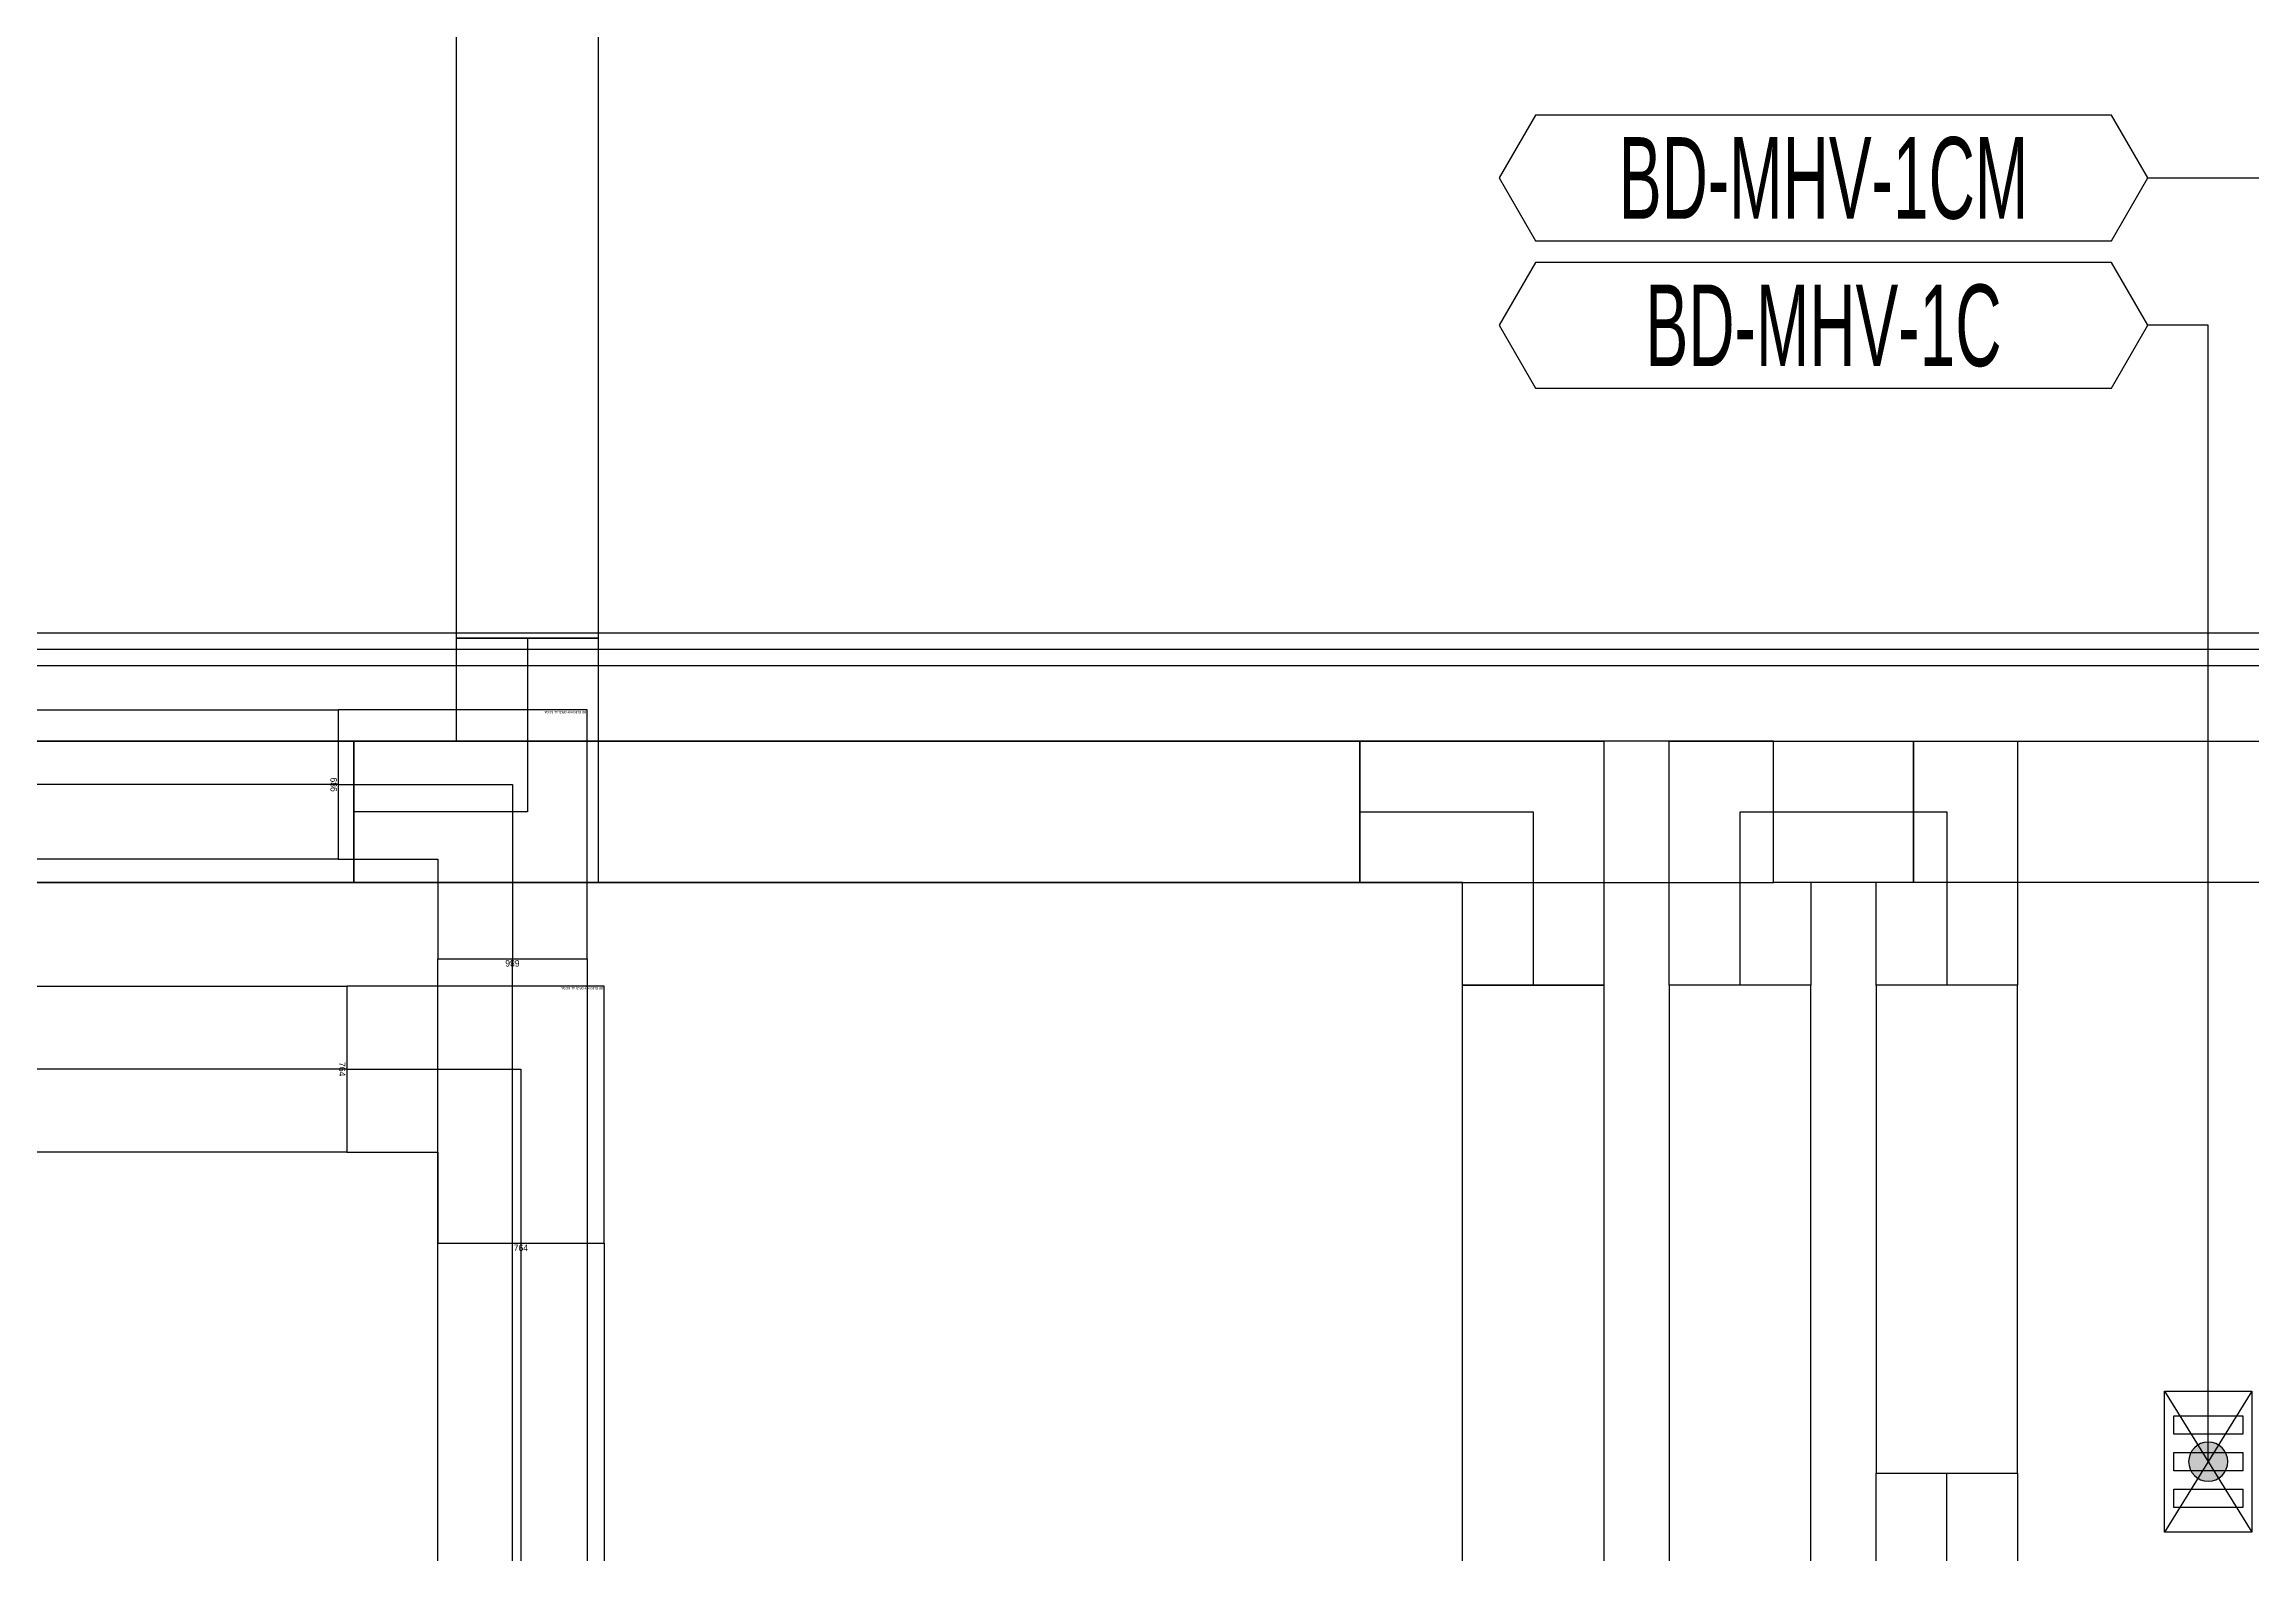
# Model space of a CAD drawing. Header units: millimetres. Extents: x 28486 to 374549, y -351975 to 868946.
# Drawn here: x 137914 to 148054, y -233741 to -226802 of the extents above; entities that cross this region are included whole.
import ezdxf
from ezdxf.enums import TextEntityAlignment as Align

# ---------------------------------------------------------------- set-up
doc = ezdxf.new("R2010")
doc.units = ezdxf.units.MM
doc.header["$LTSCALE"] = 150
doc.layers.get('Defpoints').update_dxf_attribs({"color": 150})
for name, color, linetype in [('-----27 Bus Duct_HV_6.6kV', 130, 'Continuous'), ('-----27 Bus Duct_HV_6.6kV (추후 증설용)', 150, 'Continuous'), ('-----27 Bus Duct_HV_IT BACK UP B', 3, 'Continuous'), ('-----27 Bus Duct_LV_380-220V_UT', 41, 'Continuous'), ('-----27 Bus Duct_LV_380-220V_UT B', 71, 'Continuous'), ('-----29 주기', 1, 'Continuous'), ('-----30 Text', 2, 'Continuous'), ('-----99 Cable Schedule', 2, 'Continuous')]:
    doc.layers.add(name, color=color, linetype=linetype)
doc.styles.add('ELEC', font='')
doc.styles.get("Standard").update_dxf_attribs({"font": ''})
doc.styles.get('ELEC').set_extended_font_data('Dotum')
doc.styles.get('Standard').set_extended_font_data('Dotum')
doc.dimstyles.new('전기통신참고용-치수', dxfattribs={"dimscale": 15, "dimtxt": 2, "dimasz": 0, "dimexe": 0, "dimexo": 0, "dimgap": 0.4, "dimtad": 4, "dimdec": 0, "dimzin": 0, "dimdsep": 46, "dimtxsty": 'Standard', "dimblk": 'NONE', "dimcen": 0, "dimse1": 1, "dimse2": 1, "dimsd1": 1, "dimsd2": 1, "dimclrd": 8, "dimclre": 8, "dimclrt": 8, "dimadec": 0, "dimazin": 0, "dimtfac": 1, "dimtdec": 0, "dimtix": 1, "dimtmove": 2, "dimatfit": 0, "dimldrblk": 'NONE', "dimfxl": 2, "dimtolj": 1, "dimtzin": 0, "dimarcsym": 0})

# ---------------------------------------------------------------- blocks, each defined once
blk = doc.blocks.new('*D988')
at = {"layer": 'Defpoints', "color": 0, "transparency": 16777216}
for p in [(6.330935775622493e-12, 36722.90402684121), (686.0000000000064, 36722.90402684121), (686.0000000000064, 36722.90402684121)]:
    blk.add_point(p, dxfattribs=at)
at = {"color": 0, "transparency": 16777216, "insert": (343.0000000000064, 36701.88367405966), "char_height": 30, "attachment_point": 5}
blk.add_mtext('\\A1;{\\C0;686}', dxfattribs=at)
blk = doc.blocks.new('_None')
blk = doc.blocks.new('*D989')
at = {"layer": 'Defpoints', "color": 0, "transparency": 16777216}
for p in [(686.0000000000066, 36722.90402684122), (686.0000000000994, 36722.90402684122), (686.0000000000001, -783.171793026268)]:
    blk.add_point(p, dxfattribs=at)
at = {"color": 0, "transparency": 16777216, "insert": (664.9796472185618, 17969.86611690747), "char_height": 30, "attachment_point": 5, "rotation": 90}
blk.add_mtext('\\A1;{\\C0;37506}', dxfattribs=at)
blk = doc.blocks.new('*U74')
at = {"color": 0}
blk.add_lwpolyline([(-342.9999999999964, -343), (799.9999999999964, -343), (799.9999999999964, 343), (342.9999999999964, 343), (342.9999999999964, 800), (-343.0000000000036, 800)], close=True, dxfattribs=at)
at = {"color": 1}
blk.add_lwpolyline([(800, 0), (0, 0), (0, 800)], dxfattribs=at)
at = {"color": 0, "style": 'ELEC'}
blk.add_text('BD ELBOW(HORIZ)-AL 5000A', height=10, dxfattribs=at).set_placement((-337.9999999999964, -333), align=Align.MIDDLE_LEFT)
blk = doc.blocks.new('*D724')
at = {"layer": 'Defpoints', "color": 0, "transparency": 16777216}
for p in [(1.044497821567347e-12, 6395.075968777657), (764.000000000001, 6395.075968777657), (764.000000000001, 6395.075968777657)]:
    blk.add_point(p, dxfattribs=at)
at = {"color": 0, "transparency": 16777216, "insert": (382.000000000001, 6374.055615996111), "char_height": 30, "attachment_point": 5}
blk.add_mtext('\\A1;{\\C0;764}', dxfattribs=at)
blk = doc.blocks.new('*D725')
at = {"layer": 'Defpoints', "color": 0, "transparency": 16777216}
for p in [(764.0000000000013, 6395.075968777661), (764.0000000000906, 6395.075968777661), (763.9999999999995, -2904.574385991071)]:
    blk.add_point(p, dxfattribs=at)
at = {"color": 0, "transparency": 16777216, "insert": (742.9796472185452, 1745.250791393294), "char_height": 30, "attachment_point": 5, "rotation": 90}
blk.add_mtext('\\A1;{\\C0;9300}', dxfattribs=at)
blk = doc.blocks.new('*D726')
at = {"layer": 'Defpoints', "color": 0, "transparency": 16777216}
for p in [(-5.684341886080801e-13, -2904.57438599107), (763.9999999999993, -2904.57438599107), (763.9999999999993, -2904.57438599107)]:
    blk.add_point(p, dxfattribs=at)
at = {"color": 0, "transparency": 16777216, "insert": (381.9999999999994, -2883.554033209523), "char_height": 30, "attachment_point": 5}
blk.add_mtext('\\A1;{\\C0;764}', dxfattribs=at)
blk = doc.blocks.new('*U15')
at = {"color": 0}
blk.add_lwpolyline([(-382.0000000000036, -382), (799.9999999999964, -382), (799.9999999999964, 382), (381.9999999999964, 382), (381.9999999999964, 800), (-382.0000000000036, 800)], close=True, dxfattribs=at)
at = {"color": 1}
blk.add_lwpolyline([(800, 0), (0, 0), (0, 800)], dxfattribs=at)
at = {"color": 0, "style": 'ELEC'}
blk.add_text('BD ELBOW(HORIZ)-AL 6300A', height=10, dxfattribs=at).set_placement((-377.0000000000036, -372), align=Align.MIDDLE_LEFT)
blk = doc.blocks.new('*U198')
at = {"color": 1}
blk.add_line((76.00000000000625, 34418.76126911989), (76.00000000000117, 6430.927374961931), dxfattribs=at)
at = {"color": 0}
blk.add_lwpolyline([(152.0000000000012, 6430.927374961931), (1.151079231931362e-12, 6430.927374961931), (6.210143510543276e-12, 34418.76126911989), (152.0000000000062, 34418.76126911989)], close=True, dxfattribs=at)
blk = doc.blocks.new('*D996')
at = {"layer": 'Defpoints', "color": 0, "transparency": 16777216}
for p in [(7.972289495228324e-12, 45395.37662442435), (686.000000000008, 45395.37662442435), (686.000000000008, 45395.37662442435)]:
    blk.add_point(p, dxfattribs=at)
at = {"color": 0, "transparency": 16777216, "insert": (343.000000000008, 45374.3562716428), "char_height": 30, "attachment_point": 5}
blk.add_mtext('\\A1;{\\C0;686}', dxfattribs=at)
blk = doc.blocks.new('*D997')
at = {"layer": 'Defpoints', "color": 0, "transparency": 16777216}
for p in [(686.0000000000082, 45395.37662442436), (686.0000000001177, 45395.37662442436), (686.0000000000073, 38255.54649011664)]:
    blk.add_point(p, dxfattribs=at)
at = {"color": 0, "transparency": 16777216, "insert": (664.9796472185835, 41825.46155727049), "char_height": 30, "attachment_point": 5, "rotation": 90}
blk.add_mtext('\\A1;{\\C0;7140}', dxfattribs=at)
blk = doc.blocks.new('*D998')
at = {"layer": 'Defpoints', "color": 0, "transparency": 16777216}
for p in [(6.835421118012164e-12, 38255.54649011663), (686.000000000007, 38255.54649011663), (686.000000000007, 38255.54649011663)]:
    blk.add_point(p, dxfattribs=at)
at = {"color": 0, "transparency": 16777216, "insert": (343.0000000000069, 38276.56684289817), "char_height": 30, "attachment_point": 5}
blk.add_mtext('\\A1;{\\C0;686}', dxfattribs=at)
blk = doc.blocks.new('A$343519315662')
at = {"layer": '-----27 Bus Duct_HV_6.6kV'}
for p, q in [((472.0000000001164, 650.0000000000582), (471.9999999999709, 1122.000000000058)), ((471.9999999999709, 1122.000000000058), (1121.999999999971, 1121.999999999942)), ((797.0000000000291, 1122.000000000058), (797, 325.0000000000582)), ((1121.999999999971, 1122.000000000058), (1121.999999999854, 5.820766091346741e-11)), ((0, 0), (1.164153218269348e-10, 650)), ((1.164153218269348e-10, 650), (472.0000000001164, 650.0000000000582)), ((797, 325.0000000000582), (5.820766091346741e-11, 325)), ((1121.999999999854, 5.820766091346741e-11), (0, 0))]:
    blk.add_line(p, q, dxfattribs=at)
blk = doc.blocks.new('*D720')
at = {"layer": 'Defpoints', "color": 0, "transparency": 16777216}
for p in [(2.685851541173179e-12, 15333.36935665614), (764.0000000000026, 15333.36935665614), (764.0000000000026, 15333.36935665614)]:
    blk.add_point(p, dxfattribs=at)
at = {"color": 0, "transparency": 16777216, "insert": (382.0000000000027, 15312.34900387459), "char_height": 30, "attachment_point": 5}
blk.add_mtext('\\A1;{\\C0;764}', dxfattribs=at)
blk = doc.blocks.new('*D721')
at = {"layer": 'Defpoints', "color": 0, "transparency": 16777216}
for p in [(764.0000000000028, 15333.36935665615), (764.0000000000983, 15333.36935665615), (764.0000000000022, 10751.36807180217)]:
    blk.add_point(p, dxfattribs=at)
at = {"color": 0, "transparency": 16777216, "insert": (742.9796472185557, 13042.36871422915), "char_height": 30, "attachment_point": 5, "rotation": 90}
blk.add_mtext('\\A1;{\\C0;4582}', dxfattribs=at)
blk = doc.blocks.new('*D722')
at = {"layer": 'Defpoints', "color": 0, "transparency": 16777216}
for p in [(1.932676241267473e-12, 10751.36807180216), (764.0000000000019, 10751.36807180216), (764.0000000000019, 10751.36807180216)]:
    blk.add_point(p, dxfattribs=at)
at = {"color": 0, "transparency": 16777216, "insert": (382.0000000000019, 10772.38842458371), "char_height": 30, "attachment_point": 5}
blk.add_mtext('\\A1;{\\C0;764}', dxfattribs=at)
blk = doc.blocks.new('A$341610189226')
for p, q in [((0, 0), (647.9093344554421, 400.8093616761907)), ((0, 400.8093616761907), (647.9093344554421, 0))]:
    blk.add_line(p, q)
for points in [[(647.9093344554421, 0), (0, 0), (0, 400.8093616761907), (647.9093344554421, 400.8093616761907)], [(113.5944937032764, 358.7373269713426), (197.738563113031, 358.7373269713426), (197.738563113031, 42.0720347049064), (113.5944937032764, 42.0720347049064)], [(281.8826325228438, 358.7373269713426), (366.0267019326566, 358.7373269713426), (366.0267019326566, 42.0720347049064), (281.8826325228438, 42.0720347049064)], [(450.1707713424694, 358.7373269713426), (534.314840752224, 358.7373269713426), (534.314840752224, 42.0720347049064), (450.1707713424694, 42.0720347049064)]]:
    blk.add_lwpolyline(points, close=True)
blk = doc.blocks.new('A$C299894f3')
at = {"layer": '-----27 Bus Duct_HV_6.6kV (추후 증설용)'}
for p, q in [((472.0000000009313, 650, -1.348110495632246e-09), (472.0000000007858, 1122, -1.348110495632246e-09)), ((472.0000000007858, 1122, -1.348110495632246e-09), (1122.000000000786, 1121.999999999884, -1.348110495632246e-09)), ((797.000000000844, 1122, -1.348110495632246e-09), (797.0000000008149, 325, -1.348110495632246e-09)), ((1122.000000000786, 1122, -1.348110495632246e-09), (1122.000000000669, 0, -1.348110495632246e-09)), ((8.149072527885437e-10, -5.820766091346741e-11, -1.348110495632246e-09), (9.313225746154785e-10, 649.9999999999418, -1.348110495632246e-09)), ((9.313225746154785e-10, 649.9999999999418, -1.348110495632246e-09), (472.0000000009313, 650, -1.348110495632246e-09)), ((797.0000000008149, 325, -1.348110495632246e-09), (8.731149137020111e-10, 324.9999999999418, -1.348110495632246e-09)), ((1122.000000000669, 0, -1.348110495632246e-09), (8.149072527885437e-10, -5.820766091346741e-11, -1.348110495632246e-09))]:
    blk.add_line(p, q, dxfattribs=at)
blk = doc.blocks.new('A$C9a0ab699')
h = blk.add_hatch(color=0)
edge = h.paths.add_edge_path()
edge.add_arc((2.182787284255028e-11, 2.299202606081963e-09), 64.0071934098378, 720.0000000000341, 1080.000000000034, ccw=False)
at = {"color": 0}
blk.add_circle((2.182787284255028e-11, 2.299202606081963e-09), 64.0071934098378, dxfattribs=at)
blk = doc.blocks.new('*U987')
at = {"color": 1}
blk.add_line((343.0000000000064, 36722.90402684121), (342.9999999999998, -783.1717930262676), dxfattribs=at)
at = {"color": 0}
blk.add_lwpolyline([(685.9999999999999, -783.1717930262676), (-1.63424829224823e-13, -783.1717930262676), (6.330935775622493e-12, 36722.90402684121), (686.0000000000064, 36722.90402684121)], close=True, dxfattribs=at)
dim = blk.add_linear_dim(base=(686.0000000000064, 36722.90402684121), p1=(6.330935775622493e-12, 36722.90402684121), p2=(686.0000000000064, 36722.90402684121), text='{\\C0;<>}', dimstyle='전기통신참고용-치수', override={"dimtxsty": 'Standard', "dimclrd": 0, "dimclre": 0, "dimclrt": 0}, dxfattribs=at)
dim.commit()
dim.dimension.update_dxf_attribs({"geometry": '*D988', "text_midpoint": (343.0000000000064, 36701.88367405966)})
dim = blk.add_linear_dim(base=(686.0000000000994, 36722.90402684122), p1=(685.9999999999999, -783.1717930262676), p2=(686.0000000000064, 36722.90402684121), angle=90, text='{\\C0;<>}', dimstyle='전기통신참고용-치수', override={"dimtad": 1, "dimtxsty": 'Standard', "dimclrd": 0, "dimclre": 0, "dimclrt": 0}, dxfattribs=at)
dim.commit()
dim.dimension.update_dxf_attribs({"geometry": '*D989', "text_midpoint": (664.9796472185618, 17969.86611690747)})
blk = doc.blocks.new('*U723')
at = {"color": 1}
blk.add_line((382.000000000001, 6395.075968777657), (381.9999999999994, -2904.57438599107), dxfattribs=at)
at = {"color": 0}
blk.add_lwpolyline([(763.9999999999993, -2904.57438599107), (-5.684341886080801e-13, -2904.57438599107), (1.044497821567347e-12, 6395.075968777657), (764.000000000001, 6395.075968777657)], close=True, dxfattribs=at)
for base, p1, p2, override, picture, middle in [((764.000000000001, 6395.075968777657), (1.044497821567347e-12, 6395.075968777657), (764.000000000001, 6395.075968777657), {"dimtxsty": 'Standard', "dimclrd": 0, "dimclre": 0, "dimclrt": 0}, '*D724', (382.000000000001, 6374.055615996111)), ((763.9999999999993, -2904.57438599107), (-5.684341886080801e-13, -2904.57438599107), (763.9999999999993, -2904.57438599107), {"dimtad": 1, "dimtxsty": 'Standard', "dimclrd": 0, "dimclre": 0, "dimclrt": 0}, '*D726', (381.9999999999994, -2883.554033209523))]:
    dim = blk.add_linear_dim(base=base, p1=p1, p2=p2, text='{\\C0;<>}', dimstyle='전기통신참고용-치수', override=override, dxfattribs=at)
    dim.commit()
    dim.dimension.update_dxf_attribs({"geometry": picture, "text_midpoint": middle})
dim = blk.add_linear_dim(base=(764.0000000000906, 6395.075968777661), p1=(763.9999999999993, -2904.57438599107), p2=(764.000000000001, 6395.075968777657), angle=90, text='{\\C0;<>}', dimstyle='전기통신참고용-치수', override={"dimtad": 1, "dimtxsty": 'Standard', "dimclrd": 0, "dimclre": 0, "dimclrt": 0}, dxfattribs=at)
dim.commit()
dim.dimension.update_dxf_attribs({"geometry": '*D725', "text_midpoint": (742.9796472185452, 1745.250791393294)})
blk = doc.blocks.new('*U995')
at = {"color": 1}
blk.add_line((343.000000000008, 45395.37662442435), (343.0000000000068, 38255.54649011663), dxfattribs=at)
at = {"color": 0}
blk.add_lwpolyline([(686.000000000007, 38255.54649011663), (6.835421118012164e-12, 38255.54649011663), (7.972289495228324e-12, 45395.37662442435), (686.000000000008, 45395.37662442435)], close=True, dxfattribs=at)
for base, p1, p2, override, picture, middle in [((686.000000000008, 45395.37662442435), (7.972289495228324e-12, 45395.37662442435), (686.000000000008, 45395.37662442435), {"dimtxsty": 'Standard', "dimclrd": 0, "dimclre": 0, "dimclrt": 0}, '*D996', (343.000000000008, 45374.3562716428)), ((686.000000000007, 38255.54649011663), (6.835421118012164e-12, 38255.54649011663), (686.000000000007, 38255.54649011663), {"dimtad": 1, "dimtxsty": 'Standard', "dimclrd": 0, "dimclre": 0, "dimclrt": 0}, '*D998', (343.0000000000069, 38276.56684289817))]:
    dim = blk.add_linear_dim(base=base, p1=p1, p2=p2, text='{\\C0;<>}', dimstyle='전기통신참고용-치수', override=override, dxfattribs=at)
    dim.commit()
    dim.dimension.update_dxf_attribs({"geometry": picture, "text_midpoint": middle})
dim = blk.add_linear_dim(base=(686.0000000001177, 45395.37662442436), p1=(686.000000000007, 38255.54649011663), p2=(686.000000000008, 45395.37662442435), angle=90, text='{\\C0;<>}', dimstyle='전기통신참고용-치수', override={"dimtad": 1, "dimtxsty": 'Standard', "dimclrd": 0, "dimclre": 0, "dimclrt": 0}, dxfattribs=at)
dim.commit()
dim.dimension.update_dxf_attribs({"geometry": '*D997', "text_midpoint": (664.9796472185835, 41825.46155727049)})
blk = doc.blocks.new('*U719')
at = {"color": 1}
blk.add_line((382.0000000000026, 15333.36935665614), (382.0000000000019, 10751.36807180216), dxfattribs=at)
at = {"color": 0}
blk.add_lwpolyline([(764.0000000000019, 10751.36807180216), (1.932676241267473e-12, 10751.36807180216), (2.685851541173179e-12, 15333.36935665614), (764.0000000000026, 15333.36935665614)], close=True, dxfattribs=at)
for base, p1, p2, override, picture, middle in [((764.0000000000026, 15333.36935665614), (2.685851541173179e-12, 15333.36935665614), (764.0000000000026, 15333.36935665614), {"dimtxsty": 'Standard', "dimclrd": 0, "dimclre": 0, "dimclrt": 0}, '*D720', (382.0000000000027, 15312.34900387459)), ((764.0000000000019, 10751.36807180216), (1.932676241267473e-12, 10751.36807180216), (764.0000000000019, 10751.36807180216), {"dimtad": 1, "dimtxsty": 'Standard', "dimclrd": 0, "dimclre": 0, "dimclrt": 0}, '*D722', (382.0000000000019, 10772.38842458371))]:
    dim = blk.add_linear_dim(base=base, p1=p1, p2=p2, text='{\\C0;<>}', dimstyle='전기통신참고용-치수', override=override, dxfattribs=at)
    dim.commit()
    dim.dimension.update_dxf_attribs({"geometry": picture, "text_midpoint": middle})
dim = blk.add_linear_dim(base=(764.0000000000983, 15333.36935665615), p1=(764.0000000000019, 10751.36807180216), p2=(764.0000000000026, 15333.36935665614), angle=90, text='{\\C0;<>}', dimstyle='전기통신참고용-치수', override={"dimtad": 1, "dimtxsty": 'Standard', "dimclrd": 0, "dimclre": 0, "dimclrt": 0}, dxfattribs=at)
dim.commit()
dim.dimension.update_dxf_attribs({"geometry": '*D721', "text_midpoint": (742.9796472185557, 13042.36871422915)})

msp = doc.modelspace()

# ---------------------------------------------------------------- linework, layer by layer
at = {"layer": '-----27 Bus Duct_HV_6.6kV', "elevation": 1.057160814734273e-10}
for points in [[(139808.3155103426, -212420.0609181866), (140458.3155103426, -212420.0609181866), (140458.3155103426, -229532.8434209258), (139808.3155103426, -229532.8434209258)], [(115500.5716338285, -230654.843420926), (115500.5716338285, -230004.843420926), (139336.3155103427, -230004.8434209258), (139336.3155103427, -230654.8434209258)], [(115500.5716338285, -230654.843420926), (115500.5716338285, -230004.843420926), (143956.571954844, -230004.8434209267), (143956.571954844, -230654.8434209267)], [(146500.571954841, -230654.8434209257), (146500.571954841, -230004.8434209257), (150136.3155103428, -230004.8434209269), (150136.3155103428, -230654.8434209269)]]:
    msp.add_lwpolyline(points, close=True, dxfattribs=at)
at = {"layer": '-----27 Bus Duct_HV_6.6kV'}
for points in [[(145078.5719548091, -235072.9843372625), (144428.5719548091, -235072.9843372625), (144428.571954844, -231126.8434209245), (145078.571954844, -231126.8434209245)], [(145378.5719548411, -234224.0296700293), (146028.5719548411, -234224.0296700293), (146028.5719548411, -231126.8434209257), (145378.5719548411, -231126.8434209257)]]:
    msp.add_lwpolyline(points, close=True, dxfattribs=at)
at = {"layer": '-----27 Bus Duct_HV_6.6kV (추후 증설용)'}
for points in [[(145856.5719548399, -230654.8434209258), (145856.5719548399, -230004.8434209258), (101525.5713123007, -230004.8434209265), (101525.5713123007, -230654.8434209265)], [(146328.5719548399, -233369.60254531), (146978.5719548399, -233369.60254531), (146978.57195484, -231126.8434209257), (146328.57195484, -231126.8434209257)]]:
    msp.add_lwpolyline(points, close=True, dxfattribs=at)
at = {"layer": '-----29 주기', "elevation": -4.871478568651839e-10}
for points in [[(144764.2279720971, -227127.9695749267), (144597.5180818852, -227416.7195749285), (144764.2279720997, -227705.469574932), (147410.0388512062, -227705.469574932), (147576.7487414297, -227416.7195749285), (147410.0388512038, -227127.9695749267)], [(144764.2279720971, -227805.469574932), (144597.5180818852, -228094.2195749337), (144764.2279720997, -228382.9695749372), (147410.0388512062, -228382.9695749372), (147576.7487414297, -228094.2195749337), (147410.0388512038, -227805.469574932)]]:
    msp.add_lwpolyline(points, close=True, dxfattribs=at)
at = {"layer": '-----99 Cable Schedule', "color": 1, "elevation": -4.871478568651839e-10}
for points in [[(148554.7948165981, -233317.6478036705), (148554.7948166009, -227417.7648332857), (147576.1452612362, -227417.7648332856)], [(147853.9766356511, -233316.6025453132), (147853.9766356539, -228094.2195749337), (147576.7487414297, -228094.2195749337)]]:
    msp.add_lwpolyline(points, dxfattribs=at)

# ---------------------------------------------------------------- block references
at = {"layer": '-----27 Bus Duct_HV_6.6kV'}
msp.add_blockref('A$343519315662', (139336.3155103427, -230654.8434209258), dxfattribs=at)
for p, rotation in [((145078.571954844, -231126.8434209255), 90), ((146500.5719548411, -230004.8434209257), 180)]:
    msp.add_blockref('A$343519315662', p, dxfattribs=dict(at, rotation=rotation))
at = {"layer": '-----27 Bus Duct_HV_6.6kV (추후 증설용)'}
for name, p, rotation in [('A$C299894f3', (146978.5719548399, -231126.8434209266, 1.348110495632246e-09), 89.99999999999999), ('A$341610189226', (147653.571954813, -232992.6478780823), 270), ('A$C299894f3', (146328.57195484, -233369.6025453091, 1.348110495632233e-09), 270)]:
    msp.add_blockref(name, p, dxfattribs=dict(at, rotation=rotation))
at = {"layer": '-----27 Bus Duct_HV_IT BACK UP B', "rotation": 270}
msp.add_blockref('*U198', (116622.6439373442, -229507.98369481), dxfattribs=at)
at = {"layer": '-----27 Bus Duct_LV_380-220V_UT'}
for name, p, rotation in [('*U723', (132908.5711634054, -231130.9830523513), 270), ('*U15', (140103.647132183, -231512.9830523513, 2.808431168239019e-09), 180)]:
    msp.add_blockref(name, p, dxfattribs=dict(at, rotation=rotation))
msp.add_blockref('*U719', (139721.647132183, -247646.3524090075, 2.808431168239019e-09), dxfattribs=at)
at = {"layer": '-----27 Bus Duct_LV_380-220V_UT B'}
for name, p, rotation in [('*U987', (102541.7431053428, -229862.1542029261), 270), ('*U74', (140064.647132184, -230205.1542029261, 2.808431168240263e-09), 180), ('*U995', (140407.647132184, -192749.6077128095, 2.808431168240263e-09), 180)]:
    msp.add_blockref(name, p, dxfattribs=dict(at, rotation=rotation))
at = {"layer": '-----99 Cable Schedule', "color": 1, "xscale": -1.40625, "yscale": 1.40625, "zscale": 1.40625}
msp.add_blockref('A$C9a0ab699', (147853.9766356511, -233316.6025453132), dxfattribs=at)

# ---------------------------------------------------------------- texts
at = {"layer": '-----30 Text', "linetype": 'Continuous', "style": 'ELEC', "width": 0.6}
for s, p in [('BD-MHV-1CM', (146087.1334116517, -227416.7195749293)), ('BD-MHV-1C', (146087.1334116517, -228094.2195749346))]:
    msp.add_text(s, height=375, dxfattribs=at).set_placement(p, align=Align.MIDDLE)

doc.saveas('drawing.dxf')
